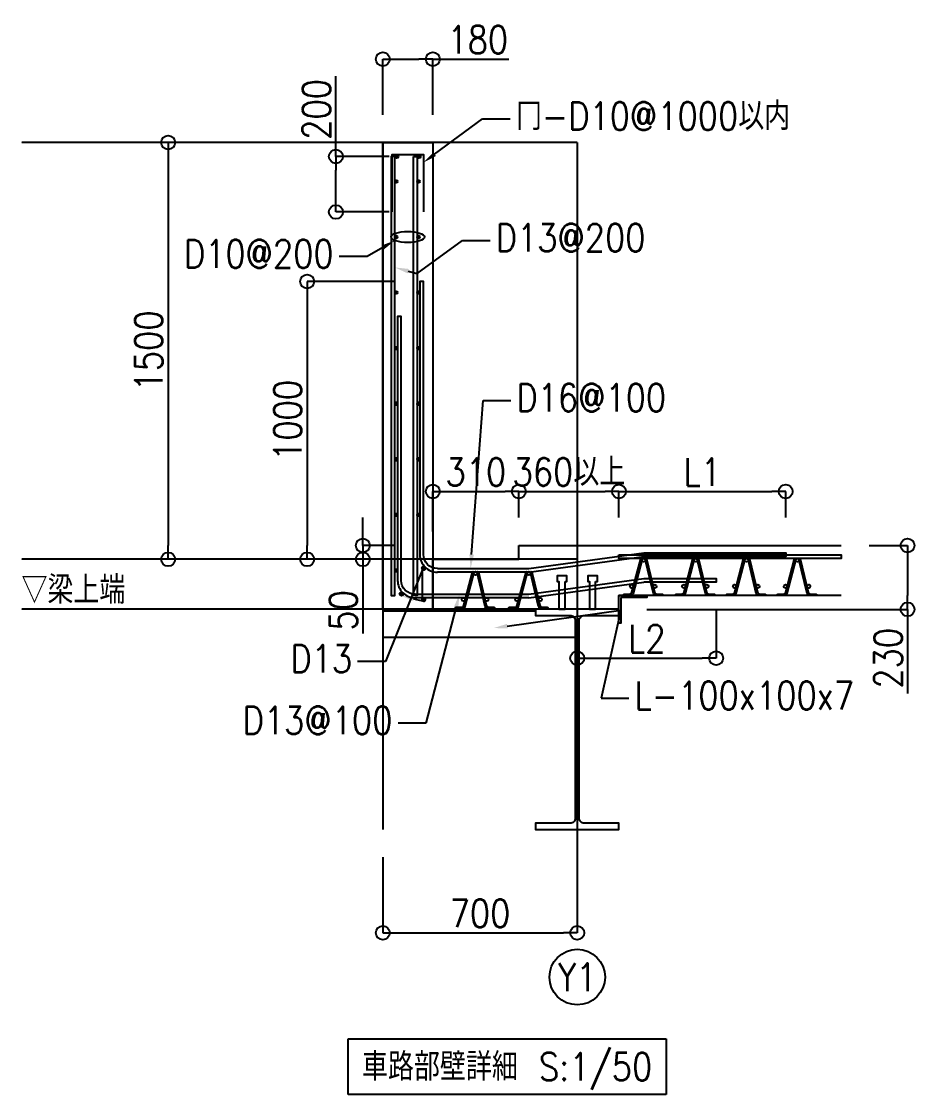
# Model space of a CAD drawing. Extents: x -668440 to 1010955, y -1678500 to 210463.
# Drawn here: x -91835 to -59699, y -1563469 to -1524851 of the extents above; entities that cross this region are included whole.
import ezdxf
from ezdxf import colors
from ezdxf.entities.mleader import LeaderData, LeaderLine
from ezdxf.enums import TextEntityAlignment as Align
from ezdxf.math import Vec2, Vec3

# ---------------------------------------------------------------- set-up
doc = ezdxf.new("R2010")
doc.units = 0
doc.header["$MEASUREMENT"] = 0
doc.linetypes.add('CENTER', pattern=[2, 1.25, -0.25, 0.25, -0.25])
doc.layers.get('0').update_dxf_attribs({"color": 3, "linetype": 'CONTINUOUS'})
doc.layers.get('Defpoints').update_dxf_attribs({"color": 251, "linetype": 'CONTINUOUS'})
for name, color, linetype in [('RC壁', 7, 'CONTINUOUS'), ('RC床', 7, 'CONTINUOUS'), ('RC鉄筋', 4, 'CONTINUOUS'), ('RC鉄筋文字', 4, 'CONTINUOUS'), ('S二次部材', 6, 'CONTINUOUS'), ('S二次部材文字', 6, 'CONTINUOUS'), ('S大梁', 4, 'CONTINUOUS'), ('寸法', 3, 'CONTINUOUS'), ('注記', 3, 'CONTINUOUS'), ('罫線', 7, 'CONTINUOUS'), ('通り芯', 3, 'CENTER')]:
    doc.layers.add(name, color=color, linetype=linetype)
doc.styles.add('DRACAD', font='txt', dxfattribs={"width": 0.85, "bigfont": 'extfont2'})
doc.dimstyles.new('MYDIM', dxfattribs={"dimtxt": 120, "dimasz": 20, "dimexe": 1.25, "dimexo": 50, "dimgap": 50, "dimtad": 1, "dimdec": 4, "dimdsep": 46, "dimtxsty": 'DRACAD', "dimblk": 'ORIGIN', "dimcen": 2.5, "dimadec": 0, "dimazin": 0, "dimtfac": 1, "dimtdec": 4, "dimtmove": 0, "dimatfit": 3, "dimfxl": 1, "dimtolj": 1, "dimtzin": 0, "dimarcsym": 0})

# ---------------------------------------------------------------- blocks, each defined once
blk = doc.blocks.new('_ORIGIN')
at = {"color": 0, "linetype": 'ByBlock', "lineweight": -2}
blk.add_line((0, 0), (-1, 0), dxfattribs=at)
blk.add_circle((0, 0), 0.5, dxfattribs=at)
blk = doc.blocks.new('*D10432')
at = {"layer": 'Defpoints', "color": 0}
for p in [(526635.7, -929798.1), (527335.7, -929798.1), (527335.7, -930170.4)]:
    blk.add_point(p, dxfattribs=at)
at = {"layer": '寸法', "color": 0, "lineweight": -2}
for p, q in [((526635.7, -929898.1), (526635.7, -930170.4)), ((527335.7, -929898.1), (527335.7, -930170.4)), ((526685.7, -930170.4), (527285.7, -930170.4))]:
    blk.add_line(p, q, dxfattribs=at)
at = {"layer": '寸法', "color": 0, "linetype": 'ByBlock', "lineweight": -2, "xscale": 50, "yscale": 50, "zscale": 50, "rotation": 180}
blk.add_blockref('_ORIGIN', (526635.7, -930170.4), dxfattribs=at)
at = {"layer": '寸法', "color": 0, "linetype": 'ByBlock', "lineweight": -2, "xscale": 50, "yscale": 50, "zscale": 50}
blk.add_blockref('_ORIGIN', (527335.7, -930170.4), dxfattribs=at)
at = {"layer": '寸法', "color": 0, "insert": (526985.7, -930100.4), "char_height": 100, "attachment_point": 5, "style": 'DRACAD'}
blk.add_mtext('\\A1;700', dxfattribs=at)
blk = doc.blocks.new('*D10433')
at = {"layer": 'Defpoints', "color": 0}
for p in [(526775.7, -928776.1), (526563.8, -928826.1), (526775.7, -928826.1)]:
    blk.add_point(p, dxfattribs=at)
at = {"layer": '寸法', "color": 0, "lineweight": -2}
for p, q in [((526563.8, -928726.1), (526563.8, -928676.1)), ((526675.7, -928776.1), (526563.8, -928776.1)), ((526563.8, -928776.1), (526563.8, -928826.1)), ((526675.7, -928826.1), (526563.8, -928826.1)), ((526563.8, -928876.1), (526563.8, -929093.6))]:
    blk.add_line(p, q, dxfattribs=at)
at = {"layer": '寸法', "color": 0, "linetype": 'ByBlock', "lineweight": -2, "xscale": 50, "yscale": 50, "zscale": 50}
for p, rotation in [((526563.8, -928776.1), 270), ((526563.8, -928826.1), 90)]:
    blk.add_blockref('_ORIGIN', p, dxfattribs=dict(at, rotation=rotation))
at = {"layer": '寸法', "color": 0, "insert": (526493.8, -929009.8), "char_height": 100, "attachment_point": 5, "rotation": 90, "style": 'DRACAD'}
blk.add_mtext('\\A1;50', dxfattribs=at)
blk = doc.blocks.new('*D10434')
at = {"layer": 'Defpoints', "color": 0}
for p in [(527485.7, -928581.7), (527125.7, -928776.1), (527485.7, -928776.1)]:
    blk.add_point(p, dxfattribs=at)
at = {"layer": '寸法', "color": 0, "lineweight": -2}
for p, q in [((527125.7, -928676.1), (527125.7, -928581.7)), ((527175.7, -928581.7), (527435.7, -928581.7)), ((527485.7, -928676.1), (527485.7, -928581.7))]:
    blk.add_line(p, q, dxfattribs=at)
at = {"layer": '寸法', "color": 0, "linetype": 'ByBlock', "lineweight": -2, "xscale": 50, "yscale": 50, "zscale": 50, "rotation": 180}
blk.add_blockref('_ORIGIN', (527125.7, -928581.7), dxfattribs=at)
at = {"layer": '寸法', "color": 0, "linetype": 'ByBlock', "lineweight": -2, "xscale": 50, "yscale": 50, "zscale": 50}
blk.add_blockref('_ORIGIN', (527485.7, -928581.7), dxfattribs=at)
at = {"layer": '寸法', "color": 0, "insert": (527305.7, -928511.7), "char_height": 100, "attachment_point": 5, "style": 'DRACAD'}
blk.add_mtext('\\A1;\\A1;360以上', dxfattribs=at)
blk = doc.blocks.new('*D10435')
at = {"layer": 'Defpoints', "color": 0}
for p in [(527125.7, -928581.7), (527125.7, -928776.1), (526815.7, -928826.1)]:
    blk.add_point(p, dxfattribs=at)
at = {"layer": '寸法', "color": 0, "lineweight": -2}
for p, q in [((526815.7, -928726.1), (526815.7, -928581.7)), ((526865.7, -928581.7), (527075.7, -928581.7)), ((527125.7, -928676.1), (527125.7, -928581.7))]:
    blk.add_line(p, q, dxfattribs=at)
at = {"layer": '寸法', "color": 0, "linetype": 'ByBlock', "lineweight": -2, "xscale": 50, "yscale": 50, "zscale": 50, "rotation": 180}
blk.add_blockref('_ORIGIN', (526815.7, -928581.7), dxfattribs=at)
at = {"layer": '寸法', "color": 0, "linetype": 'ByBlock', "lineweight": -2, "xscale": 50, "yscale": 50, "zscale": 50}
blk.add_blockref('_ORIGIN', (527125.7, -928581.7), dxfattribs=at)
at = {"layer": '寸法', "color": 0, "insert": (526970.7, -928511.7), "char_height": 100, "attachment_point": 5, "style": 'DRACAD'}
blk.add_mtext('\\A1;310', dxfattribs=at)
blk = doc.blocks.new('*D10436')
at = {"layer": 'Defpoints', "color": 0}
for p in [(528285.7, -928776.1), (527485.7, -929006.1), (528524.3, -929006.1)]:
    blk.add_point(p, dxfattribs=at)
at = {"layer": '寸法', "color": 0, "lineweight": -2}
for p, q in [((528385.7, -928776.1), (528524.3, -928776.1)), ((528524.3, -928826.1), (528524.3, -928956.1)), ((527585.7, -929006.1), (528524.3, -929006.1)), ((528524.3, -929006.1), (528524.3, -929308.6))]:
    blk.add_line(p, q, dxfattribs=at)
at = {"layer": '寸法', "color": 0, "linetype": 'ByBlock', "lineweight": -2, "xscale": 50, "yscale": 50, "zscale": 50}
for p, rotation in [((528524.3, -928776.1), 90), ((528524.3, -929006.1), 270)]:
    blk.add_blockref('_ORIGIN', p, dxfattribs=dict(at, rotation=rotation))
at = {"layer": '寸法', "color": 0, "insert": (528454.3, -929182.3), "char_height": 100, "attachment_point": 5, "rotation": 90, "style": 'DRACAD'}
blk.add_mtext('\\A1;230', dxfattribs=at)
blk = doc.blocks.new('*D10437')
at = {"layer": 'Defpoints', "color": 0}
for p in [(526235.7, -927326.1), (525863.4, -928826.1), (526235.7, -928826.1)]:
    blk.add_point(p, dxfattribs=at)
at = {"layer": '寸法', "color": 0, "lineweight": -2}
for p, q in [((526135.7, -927326.1), (525863.4, -927326.1)), ((525863.4, -927376.1), (525863.4, -928776.1)), ((526135.7, -928826.1), (525863.4, -928826.1))]:
    blk.add_line(p, q, dxfattribs=at)
at = {"layer": '寸法', "color": 0, "linetype": 'ByBlock', "lineweight": -2, "xscale": 50, "yscale": 50, "zscale": 50}
for p, rotation in [((525863.4, -927326.1), 90), ((525863.4, -928826.1), 270)]:
    blk.add_blockref('_ORIGIN', p, dxfattribs=dict(at, rotation=rotation))
at = {"layer": '寸法', "color": 0, "insert": (525793.4, -928076.1), "char_height": 100, "attachment_point": 5, "rotation": 90, "style": 'DRACAD'}
blk.add_mtext('\\A1;\\A1;1500', dxfattribs=at)
blk = doc.blocks.new('*D10438')
at = {"layer": 'Defpoints', "color": 0}
for p in [(526467.3, -927376.1), (526679.2, -927376.1), (526679.2, -927576.1)]:
    blk.add_point(p, dxfattribs=at)
at = {"layer": '寸法', "color": 0, "lineweight": -2}
for p, q in [((526467.3, -927376.1), (526467.3, -927087.7)), ((526659.2, -927376.1), (526467.3, -927376.1)), ((526467.3, -927526.1), (526467.3, -927426.1)), ((526659.2, -927576.1), (526467.3, -927576.1))]:
    blk.add_line(p, q, dxfattribs=at)
at = {"layer": '寸法', "color": 0, "linetype": 'ByBlock', "lineweight": -2, "xscale": 50, "yscale": 50, "zscale": 50}
for p, rotation in [((526467.3, -927376.1), 90), ((526467.3, -927576.1), 270)]:
    blk.add_blockref('_ORIGIN', p, dxfattribs=dict(at, rotation=rotation))
at = {"layer": '寸法', "color": 0, "insert": (526397.3, -927206.9), "char_height": 100, "attachment_point": 5, "rotation": 90, "style": 'DRACAD'}
blk.add_mtext('\\A1;200', dxfattribs=at)
blk = doc.blocks.new('*D10439')
at = {"layer": 'Defpoints', "color": 0}
for p in [(526815.7, -927026.1), (526635.7, -927326.1), (526815.7, -927326.1)]:
    blk.add_point(p, dxfattribs=at)
at = {"layer": '寸法', "color": 0, "lineweight": -2}
for p, q in [((526635.7, -927226.1), (526635.7, -927026.1)), ((526685.7, -927026.1), (526765.7, -927026.1)), ((526815.7, -927226.1), (526815.7, -927026.1)), ((526815.7, -927026.1), (527089.9, -927026.1))]:
    blk.add_line(p, q, dxfattribs=at)
at = {"layer": '寸法', "color": 0, "linetype": 'ByBlock', "lineweight": -2, "xscale": 50, "yscale": 50, "zscale": 50, "rotation": 180}
blk.add_blockref('_ORIGIN', (526635.7, -927026.1), dxfattribs=at)
at = {"layer": '寸法', "color": 0, "linetype": 'ByBlock', "lineweight": -2, "xscale": 50, "yscale": 50, "zscale": 50}
blk.add_blockref('_ORIGIN', (526815.7, -927026.1), dxfattribs=at)
at = {"layer": '寸法', "color": 0, "insert": (526977.8, -926956.1), "char_height": 100, "attachment_point": 5, "style": 'DRACAD'}
blk.add_mtext('\\A1;180', dxfattribs=at)
blk = doc.blocks.new('*D10440')
at = {"layer": 'Defpoints', "color": 0}
for p in [(526775.7, -927826.1), (526363.8, -928826.1), (526575.7, -928826.1)]:
    blk.add_point(p, dxfattribs=at)
at = {"layer": '寸法', "color": 0, "lineweight": -2}
for p, q in [((526675.7, -927826.1), (526363.8, -927826.1)), ((526363.8, -927876.1), (526363.8, -928776.1)), ((526475.7, -928826.1), (526363.8, -928826.1))]:
    blk.add_line(p, q, dxfattribs=at)
at = {"layer": '寸法', "color": 0, "linetype": 'ByBlock', "lineweight": -2, "xscale": 50, "yscale": 50, "zscale": 50}
for p, rotation in [((526363.8, -927826.1), 90), ((526363.8, -928826.1), 270)]:
    blk.add_blockref('_ORIGIN', p, dxfattribs=dict(at, rotation=rotation))
at = {"layer": '寸法', "color": 0, "insert": (526293.8, -928326.1), "char_height": 100, "attachment_point": 5, "rotation": 90, "style": 'DRACAD'}
blk.add_mtext('\\A1;1000', dxfattribs=at)
blk = doc.blocks.new('*D10441')
at = {"layer": 'Defpoints', "color": 0}
for p in [(528085.7, -928581.7), (527485.7, -928776.1), (528085.7, -928776.1)]:
    blk.add_point(p, dxfattribs=at)
at = {"layer": '寸法', "color": 0, "lineweight": -2}
for p, q in [((527485.7, -928676.1), (527485.7, -928581.7)), ((527535.7, -928581.7), (528035.7, -928581.7)), ((528085.7, -928676.1), (528085.7, -928581.7))]:
    blk.add_line(p, q, dxfattribs=at)
at = {"layer": '寸法', "color": 0, "linetype": 'ByBlock', "lineweight": -2, "xscale": 50, "yscale": 50, "zscale": 50, "rotation": 180}
blk.add_blockref('_ORIGIN', (527485.7, -928581.7), dxfattribs=at)
at = {"layer": '寸法', "color": 0, "linetype": 'ByBlock', "lineweight": -2, "xscale": 50, "yscale": 50, "zscale": 50}
blk.add_blockref('_ORIGIN', (528085.7, -928581.7), dxfattribs=at)
at = {"layer": '寸法', "color": 0, "insert": (527785.7, -928511.7), "char_height": 100, "attachment_point": 5, "style": 'DRACAD'}
blk.add_mtext('\\A1;\\A1;L1', dxfattribs=at)
blk = doc.blocks.new('*D10442')
at = {"layer": 'Defpoints', "color": 0}
for p in [(527835.7, -928908.7), (527335.7, -929006.1), (527835.7, -929181.7)]:
    blk.add_point(p, dxfattribs=at)
at = {"layer": '寸法', "color": 0, "lineweight": -2}
for p, q in [((527835.7, -929008.7), (527835.7, -929181.7)), ((527335.7, -929106.1), (527335.7, -929181.7)), ((527385.7, -929181.7), (527785.7, -929181.7))]:
    blk.add_line(p, q, dxfattribs=at)
at = {"layer": '寸法', "color": 0, "linetype": 'ByBlock', "lineweight": -2, "xscale": 50, "yscale": 50, "zscale": 50, "rotation": 180}
blk.add_blockref('_ORIGIN', (527335.7, -929181.7), dxfattribs=at)
at = {"layer": '寸法', "color": 0, "linetype": 'ByBlock', "lineweight": -2, "xscale": 50, "yscale": 50, "zscale": 50}
blk.add_blockref('_ORIGIN', (527835.7, -929181.7), dxfattribs=at)
at = {"layer": '寸法', "color": 0, "insert": (527585.7, -929111.7), "char_height": 100, "attachment_point": 5, "style": 'DRACAD'}
blk.add_mtext('\\A1;\\A1;L2', dxfattribs=at)
blk = doc.blocks.new('車路RC壁詳細')
blk.add_circle((527335.69527, -930329.61974), 100)
at = {"layer": 'RC壁'}
blk.add_lwpolyline([(526635.69527, -927326.06701), (526815.69527, -927326.06701), (526815.69527, -929006.06701), (526635.69527, -929006.06701)], close=True, dxfattribs=at)
at = {"layer": 'RC床'}
for p, q in [((527125.69527, -928826.06701), (527125.69527, -928776.06701)), ((527125.69527, -928776.06701), (527335.69527, -928776.06701))]:
    blk.add_line(p, q, dxfattribs=at)
for points in [[(527335.69527, -928776.06701), (528285.69527, -928776.06701)], [(527185.69527, -929006.06701), (526815.69527, -929006.06701), (526815.69527, -928826.06701), (527125.69527, -928826.06701)], [(528285.69527, -928956.06701), (527485.69527, -928956.06701)]]:
    blk.add_lwpolyline(points, dxfattribs=at)
at = {"layer": 'RC鉄筋'}
for p, q in [((526680.39197, -927381.37031), (526690.99857, -927370.76371)), ((526690.99857, -927381.37031), (526680.39197, -927370.76371)), ((526770.99857, -927381.37031), (526760.39197, -927370.76371)), ((526760.39197, -927381.37031), (526770.99857, -927370.76371)), ((526679.95263, -927461.82437), (526688.43791, -927470.30965)), ((526688.43791, -927461.82437), (526679.95263, -927470.30965)), ((526759.95263, -927461.82437), (526768.43791, -927470.30965)), ((526768.43791, -927461.82437), (526759.95263, -927470.30965)), ((526679.95263, -927661.82437), (526688.43791, -927670.30965)), ((526688.43791, -927661.82437), (526679.95263, -927670.30965)), ((526759.95263, -927661.82437), (526768.43791, -927670.30965)), ((526768.43791, -927661.82437), (526759.95263, -927670.30965)), ((526679.95263, -927861.82437), (526688.43791, -927870.30965)), ((526688.43791, -927861.82437), (526679.95263, -927870.30965)), ((526759.95263, -927861.82437), (526768.43791, -927870.30965)), ((526768.43791, -927861.82437), (526759.95263, -927870.30965)), ((526679.95263, -928061.82437), (526688.43791, -928070.30965)), ((526688.43791, -928061.82437), (526679.95263, -928070.30965)), ((526759.95263, -928061.82437), (526768.43791, -928070.30965)), ((526768.43791, -928061.82437), (526759.95263, -928070.30965)), ((526679.95263, -928261.82437), (526688.43791, -928270.30965)), ((526688.43791, -928261.82437), (526679.95263, -928270.30965)), ((526759.95263, -928261.82437), (526768.43791, -928270.30965)), ((526768.43791, -928261.82437), (526759.95263, -928270.30965)), ((526679.95263, -928461.82437), (526688.43791, -928470.30965)), ((526688.43791, -928461.82437), (526679.95263, -928470.30965)), ((526759.95263, -928461.82437), (526768.43791, -928470.30965)), ((526768.43791, -928461.82437), (526759.95263, -928470.30965)), ((526679.95263, -928661.82437), (526688.43791, -928670.30965)), ((526688.43791, -928661.82437), (526679.95263, -928670.30965)), ((526759.95263, -928661.82437), (526768.43791, -928670.30965)), ((526768.43791, -928661.82437), (526759.95263, -928670.30965)), ((527161.71645, -928859.13083), (527575.58497, -928802.91227)), ((527161.71645, -928872.13083), (527575.58497, -928815.91227)), ((526679.95263, -928861.82437), (526688.43791, -928870.30965)), ((526688.43791, -928861.82437), (526679.95263, -928870.30965)), ((526788.35465, -928852.97145), (526777.74804, -928863.57805)), ((526777.74804, -928852.97145), (526788.35465, -928863.57805)), ((526832.19527, -928859.13083), (527161.71645, -928859.13083)), ((527161.71645, -928872.13083), (526832.19527, -928872.13083)), ((527161.71645, -928951.92197), (527575.58497, -928895.70341)), ((527161.71645, -928964.92197), (527575.58497, -928908.70341)), ((526708.35465, -928945.76259), (526697.74804, -928956.36919)), ((526697.74804, -928945.76259), (526708.35465, -928956.36919)), ((526752.19527, -928951.92197), (527161.71645, -928951.92197)), ((527161.71645, -928964.92197), (526752.19527, -928964.92197)), ((526788.35465, -928966.11867), (526777.74804, -928976.72527)), ((526777.74804, -928966.11867), (526788.35465, -928976.72527))]:
    blk.add_line(p, q, dxfattribs=at)
for points in [[(526679.19527, -927376.06701), (526666.19527, -927376.06701), (526666.19527, -928956.06701), (526679.19527, -928956.06701)], [(526746.19527, -927376.06701), (526759.19527, -927376.06701), (526759.19527, -928956.06701), (526746.19527, -928956.06701)], [(527485.69527, -928810.00329), (528285.69527, -928810.00329), (528285.69527, -928823.00329), (527485.69527, -928823.00329)]]:
    blk.add_lwpolyline(points, close=True, dxfattribs=at)
for points in [[(526669.19527, -927576.06701), (526669.19527, -927369.56701), (526782.19527, -927369.56701), (526782.19527, -927576.06701)], [(527575.58497, -928802.91227), (528085.69527, -928802.91227), (528085.69527, -928815.91227), (527575.58497, -928815.91227)], [(527575.58497, -928895.70341), (527835.69527, -928895.70341), (527835.69527, -928908.70341), (527575.58497, -928908.70341)]]:
    blk.add_lwpolyline(points, dxfattribs=at)
for points in [[(526832.19527, -928859.13083, -0.4142135624), (526782.19527, -928809.13083), (526782.19527, -927826.06701), (526769.19527, -927826.06701), (526769.19527, -928809.13083, 0.4142135624), (526832.19527, -928872.13083, -0.4142135624)], [(526752.19527, -928951.92197, -0.4142135624), (526702.19527, -928901.92197), (526702.19527, -927951.92197), (526689.19527, -927951.92197), (526689.19527, -928901.92197, 0.4142135624), (526752.19527, -928964.92197, -0.4142135624)], [(527526.89056, -928956.06701), (527504.89584, -928956.06701, -0.4142135624), (527502.46767, -928953.63884), (527502.46767, -928953.63884, -0.4142135624), (527504.89584, -928951.21067), (527522.79977, -928951.21067), (527523.11194, -928951.21067, 0.3404475131), (527532.50257, -928943.97839), (527563.97883, -928824.81136, -0.3404475131), (527566.32649, -928823.00329, -0.4920390246), (527568.67414, -928826.05156), (527536.24273, -928948.83473, -0.3404475131), (527526.8521, -928956.06701), (527525.7781, -928956.06701)], [(527622.90491, -928956.06701), (527618.89957, -928956.06701, -0.3468169684), (527609.45487, -928948.62012), (527580.03774, -928825.99791, -0.4849827756), (527582.39891, -928823.00329, -0.3468169684), (527584.76009, -928824.86502), (527613.28397, -928943.76378, 0.3468169684), (527622.72867, -928951.21067), (527622.96943, -928951.21067), (527640.87337, -928951.21067, -0.4142135624), (527643.30154, -928953.63884), (527643.30154, -928953.63884, -0.4142135624), (527640.87337, -928956.06701), (527618.87865, -928956.06701)], [(527714.35589, -928956.06701), (527692.36117, -928956.06701, -0.4142135624), (527689.933, -928953.63884), (527689.933, -928953.63884, -0.4142135624), (527692.36117, -928951.21067), (527710.26511, -928951.21067), (527710.57728, -928951.21067, 0.3404475131), (527719.9679, -928943.97839), (527751.44416, -928824.81136, -0.3404475131), (527753.79182, -928823.00329, -0.4920390246), (527756.13947, -928826.05156), (527723.70806, -928948.83473, -0.3404475131), (527714.31744, -928956.06701), (527713.24344, -928956.06701)], [(527810.37024, -928956.06701), (527806.3649, -928956.06701, -0.3468169684), (527796.9202, -928948.62012), (527767.50307, -928825.99791, -0.4849827756), (527769.86424, -928823.00329, -0.3468169684), (527772.22542, -928824.86502), (527800.7493, -928943.76378, 0.3468169684), (527810.194, -928951.21067), (527810.43477, -928951.21067), (527828.3387, -928951.21067, -0.4142135624), (527830.76687, -928953.63884), (527830.76687, -928953.63884, -0.4142135624), (527828.3387, -928956.06701), (527806.34398, -928956.06701)], [(527897.35776, -928956.06701), (527875.36305, -928956.06701, -0.4142135624), (527872.93488, -928953.63884), (527872.93488, -928953.63884, -0.4142135624), (527875.36305, -928951.21067), (527893.26698, -928951.21067), (527893.57915, -928951.21067, 0.3404475131), (527902.96977, -928943.97839), (527934.44604, -928824.81136, -0.3404475131), (527936.79369, -928823.00329, -0.4920390246), (527939.14135, -928826.05156), (527906.70993, -928948.83473, -0.3404475131), (527897.31931, -928956.06701), (527896.24531, -928956.06701)], [(527993.37211, -928956.06701), (527989.36678, -928956.06701, -0.3468169684), (527979.92208, -928948.62012), (527950.50494, -928825.99791, -0.4849827756), (527952.86612, -928823.00329, -0.3468169684), (527955.22729, -928824.86502), (527983.75117, -928943.76378, 0.3468169684), (527993.19587, -928951.21067), (527993.43664, -928951.21067), (528011.34057, -928951.21067, -0.4142135624), (528013.76874, -928953.63884), (528013.76874, -928953.63884, -0.4142135624), (528011.34057, -928956.06701), (527989.34585, -928956.06701)], [(528080.35964, -928956.06701), (528058.36492, -928956.06701, -0.4142135624), (528055.93675, -928953.63884), (528055.93675, -928953.63884, -0.4142135624), (528058.36492, -928951.21067), (528076.26885, -928951.21067), (528076.58102, -928951.21067, 0.3404475131), (528085.97164, -928943.97839), (528117.44791, -928824.81136, -0.3404475131), (528119.79556, -928823.00329, -0.4920390246), (528122.14322, -928826.05156), (528089.7118, -928948.83473, -0.3404475131), (528080.32118, -928956.06701), (528079.24718, -928956.06701)], [(528176.37398, -928956.06701), (528172.36865, -928956.06701, -0.3468169684), (528162.92395, -928948.62012), (528133.50681, -928825.99791, -0.4849827756), (528135.86799, -928823.00329, -0.3468169684), (528138.22916, -928824.86502), (528166.75304, -928943.76378, 0.3468169684), (528176.19774, -928951.21067), (528176.43851, -928951.21067), (528194.34244, -928951.21067, -0.4142135624), (528196.77061, -928953.63884), (528196.77061, -928953.63884, -0.4142135624), (528194.34244, -928956.06701), (528172.34773, -928956.06701)], [(526921.92311, -929003.38648), (526899.9284, -929003.38648, -0.4142135624), (526897.50023, -929000.95831), (526897.50023, -929000.95831, -0.4142135624), (526899.9284, -928998.53014), (526917.83233, -928998.53014), (526918.1445, -928998.53014, 0.3404475131), (526927.53512, -928991.29786), (526959.01139, -928872.13083, -0.3404475131), (526961.35904, -928870.32276, -0.4920390246), (526963.7067, -928873.37103), (526931.27528, -928996.1542, -0.3404475131), (526921.88466, -929003.38648), (526920.81066, -929003.38648)], [(527017.93746, -929003.38648), (527013.93213, -929003.38648, -0.3468169684), (527004.48743, -928995.93959), (526975.07029, -928873.31737, -0.4849827756), (526977.43147, -928870.32276, -0.3468169684), (526979.79264, -928872.18448), (527008.31652, -928991.08325, 0.3468169684), (527017.76122, -928998.53014), (527018.00199, -928998.53014), (527035.90592, -928998.53014, -0.4142135624), (527038.33409, -929000.95831), (527038.33409, -929000.95831, -0.4142135624), (527035.90592, -929003.38648), (527013.91121, -929003.38648)], [(527114.14593, -929003.38648), (527092.15121, -929003.38648, -0.4142135624), (527089.72304, -929000.95831), (527089.72304, -929000.95831, -0.4142135624), (527092.15121, -928998.53014), (527110.05515, -928998.53014), (527110.36732, -928998.53014, 0.3404475131), (527119.75794, -928991.29786), (527151.2342, -928872.13083, -0.3404475131), (527153.58186, -928870.32276, -0.4920390246), (527155.92952, -928873.37103), (527123.4981, -928996.1542, -0.3404475131), (527114.10748, -929003.38648), (527113.03348, -929003.38648)], [(527210.16028, -929003.38648), (527206.15495, -929003.38648, -0.3468169684), (527196.71025, -928995.93959), (527167.29311, -928873.31737, -0.4849827756), (527169.65429, -928870.32276, -0.3468169684), (527172.01546, -928872.18448), (527200.53934, -928991.08325, 0.3468169684), (527209.98404, -928998.53014), (527210.22481, -928998.53014), (527228.12874, -928998.53014, -0.4142135624), (527230.55691, -929000.95831), (527230.55691, -929000.95831, -0.4142135624), (527228.12874, -929003.38648), (527206.13402, -929003.38648)]]:
    blk.add_lwpolyline(points, format="xyb", dxfattribs=at)
for centre, radius in [((526685.69527, -927376.06701), 6.5), ((526765.69527, -927376.06701), 6.5), ((526684.19527, -927466.06701), 5), ((526764.19527, -927466.06701), 5), ((526684.19527, -927666.06701), 5), ((526764.19527, -927666.06701), 5), ((526684.19527, -927866.06701), 5), ((526764.19527, -927866.06701), 5), ((526684.19527, -928066.06701), 5), ((526764.19527, -928066.06701), 5), ((526684.19527, -928266.06701), 5), ((526764.19527, -928266.06701), 5), ((526684.19527, -928466.06701), 5), ((526764.19527, -928466.06701), 5), ((526684.19527, -928666.06701), 5), ((526764.19527, -928666.06701), 5), ((527574.34151, -928829.31653), 6.31324), ((527761.80684, -928829.31653), 6.31324), ((527944.80871, -928829.31653), 6.31324), ((528127.81058, -928829.31653), 6.31324), ((526684.19527, -928866.06701), 5), ((526783.05135, -928858.27475), 6.5), ((526969.37406, -928876.636), 6.31324), ((527161.59688, -928876.636), 6.31324), ((526703.05135, -928951.06589), 6.5), ((527531.37408, -928923.52953), 6.31324), ((527614.92044, -928923.52953), 6.31324), ((527718.83941, -928923.52953), 6.31324), ((527802.38578, -928923.52953), 6.31324), ((527901.84129, -928923.52953), 6.31324), ((527985.38765, -928923.52953), 6.31324), ((528084.84316, -928923.52953), 6.31324), ((528168.38952, -928923.52953), 6.31324), ((526783.05135, -928971.42197), 6.5), ((526926.40664, -928970.849), 6.31324), ((527009.953, -928970.849), 6.31324), ((527118.62945, -928970.849), 6.31324), ((527202.17582, -928970.849), 6.31324)]:
    blk.add_circle(centre, radius, dxfattribs=at)
at = {"layer": 'RC鉄筋文字'}
blk.add_ellipse((526725.69527, -927666.06701), major_axis=(-60, 0), ratio=0.3333333333, dxfattribs=at)
at = {"layer": 'S二次部材'}
blk.add_line((527185.69527, -929013.06701), (526635.69527, -929013.06701), dxfattribs=at)
for points in [[(527291.69527, -928906.06701), (527298.19527, -928906.06701), (527298.19527, -928886.06701), (527263.19527, -928886.06701), (527263.19527, -928906.06701), (527269.69527, -928906.06701), (527269.69527, -929006.06701), (527291.69527, -929006.06701)], [(527401.69527, -928906.06701), (527408.19527, -928906.06701), (527408.19527, -928886.06701), (527373.19527, -928886.06701), (527373.19527, -928906.06701), (527379.69527, -928906.06701), (527379.69527, -929006.06701), (527401.69527, -929006.06701)], [(527492.69527, -928963.06701), (527492.69527, -929056.06701), (527485.69527, -929056.06701), (527485.69527, -928956.06701), (527485.69527, -928956.06701), (527485.69527, -928956.06701), (527585.69527, -928956.06701), (527585.69527, -928963.06701)]]:
    blk.add_lwpolyline(points, close=True, dxfattribs=at)
blk.add_lwpolyline([(527185.69527, -929006.06701), (526635.69527, -929006.06701), (526635.69527, -929106.06701), (527328.69527, -929106.06701)], dxfattribs=at)
at = {"layer": 'S大梁'}
blk.add_lwpolyline([(527360.69527, -929776.06701, -0.4142135624), (527342.69527, -929758.06701), (527342.69527, -929046.06701, -0.4142135624), (527360.69527, -929028.06701), (527485.69527, -929028.06701), (527485.69527, -929006.06701), (527185.69527, -929006.06701), (527185.69527, -929028.06701), (527310.69527, -929028.06701, -0.4142135624), (527328.69527, -929046.06701), (527328.69527, -929758.06701, -0.4142135624), (527310.69527, -929776.06701), (527185.69527, -929776.06701), (527185.69527, -929798.06701), (527485.69527, -929798.06701), (527485.69527, -929776.06701)], format="xyb", close=True, dxfattribs=at)
at = {"layer": '罫線'}
blk.add_line((527485.69527, -929017.06701), (527485.69527, -928956.06701), dxfattribs=at)
at = {"layer": '通り芯'}
for p, q in [((527335.69527, -927326.06701), (525335.69527, -927326.06701)), ((526635.69527, -927326.06701), (526635.69527, -929798.06701)), ((527335.69527, -927326.06701), (527335.69527, -930016.06701)), ((527335.69527, -928826.06701), (525335.69527, -928826.06701)), ((527335.69527, -929006.06701), (525335.69527, -929006.06701))]:
    blk.add_line(p, q, dxfattribs=at)
at = {"insert": (527083.23373, -930602.22735), "char_height": 100, "attachment_point": 2, "style": 'DRACAD', "bg_fill": 16, "box_fill_scale": 1.5, "bg_fill_color": 257, "bg_fill_transparency": 0}
blk.add_mtext('車路部壁詳細 S:1/50', dxfattribs=at)
at = {"layer": '注記', "style": 'DRACAD', "width": 0.85}
blk.add_text('▽梁上端', height=100, dxfattribs=at).set_placement((525335.69527, -928986.06701))
blk.add_text('Y1', height=100, dxfattribs=at).set_placement((527335.69527, -930329.61974), align=Align.MIDDLE)
at = {"layer": '寸法'}
for base, p1, p2, angle, override, picture, middle in [((526815.69527, -927026.06701), (526635.69527, -927326.06701), (526815.69527, -927326.06701), 180, {"dimtxt": 100, "dimasz": 50, "dimexe": 0, "dimexo": 100, "dimgap": 20, "dimtad": 1, "dimjust": 0, "dimtmove": 0}, '*D10439', (526977.7786, -926956.06701)), ((526467.28318, -927376.06701), (526679.19527, -927576.06701), (526679.19527, -927376.06701), 270, {"dimtxt": 100, "dimasz": 50, "dimexe": 0, "dimexo": 20, "dimgap": 20, "dimtad": 1, "dimjust": 0, "dimtmove": 0}, '*D10438', (526397.28318, -927206.90035)), ((526363.78318, -928826.06701), (526775.69527, -927826.06701), (526575.69527, -928826.06701), 90, {"dimtxt": 100, "dimasz": 50, "dimexe": 0, "dimexo": 100, "dimgap": 20, "dimtad": 1, "dimjust": 0, "dimtmove": 0}, '*D10440', (526293.78318, -928326.06701)), ((527125.69527, -928581.74289), (526815.69527, -928826.06701), (527125.69527, -928776.06701), 180, {"dimtxt": 100, "dimasz": 50, "dimexe": 0, "dimexo": 100, "dimgap": 20, "dimtad": 1, "dimjust": 0, "dimtmove": 0}, '*D10435', (526970.69527, -928511.74289)), ((526563.78318, -928826.06701), (526775.69527, -928776.06701), (526775.69527, -928826.06701), 90, {"dimtxt": 100, "dimasz": 50, "dimexe": 0, "dimexo": 100, "dimgap": 20, "dimtad": 1, "dimjust": 0, "dimtmove": 0}, '*D10433', (526493.78318, -929009.81701)), ((528524.31669, -929006.06701), (528285.69527, -928776.06701), (527485.69527, -929006.06701), 90, {"dimtxt": 100, "dimasz": 50, "dimexe": 0, "dimexo": 100, "dimgap": 20, "dimtad": 1, "dimjust": 0, "dimtmove": 0}, '*D10436', (528454.31669, -929182.31701)), ((527335.69527, -930170.39084), (526635.69527, -929798.06701), (527335.69527, -929798.06701), 180, {"dimtxt": 100, "dimasz": 50, "dimexe": 0, "dimexo": 100, "dimgap": 20, "dimtad": 1, "dimjust": 0, "dimtmove": 0}, '*D10432', (526985.69527, -930100.39084))]:
    dim = blk.add_linear_dim(base=base, p1=p1, p2=p2, angle=angle, dimstyle='MYDIM', override=override, dxfattribs=at)
    dim.commit()
    dim.dimension.update_dxf_attribs({"geometry": picture, "text_midpoint": middle})
for base, p1, p2, angle, text, override, picture, middle in [((525863.37144, -928826.06701), (526235.69527, -927326.06701), (526235.69527, -928826.06701), 90, '\\A1;<>', {"dimtxt": 100, "dimasz": 50, "dimexe": 0, "dimexo": 100, "dimgap": 20, "dimtad": 1, "dimjust": 0, "dimtxsty": 'DRACAD', "dimtmove": 0}, '*D10437', (525793.37144, -928076.06701)), ((528085.69527, -928581.74289), (527485.69527, -928776.06701), (528085.69527, -928776.06701), 180, '\\A1;L1', {"dimtxt": 100, "dimasz": 50, "dimexe": 0, "dimexo": 100, "dimgap": 20, "dimtad": 1, "dimjust": 0, "dimtxsty": 'DRACAD', "dimtmove": 0, "dimtfill": 0, "dimtfillclr": 0}, '*D10441', (527785.69527, -928511.74289)), ((527835.69527, -929181.74289), (527335.69527, -929006.06701), (527835.69527, -928908.70341), 180, '\\A1;L2', {"dimtxt": 100, "dimasz": 50, "dimexe": 0, "dimexo": 100, "dimgap": 20, "dimtad": 1, "dimjust": 0, "dimtxsty": 'DRACAD', "dimtmove": 0, "dimtfill": 0, "dimtfillclr": 0}, '*D10442', (527585.69527, -929111.74289))]:
    dim = blk.add_linear_dim(base=base, p1=p1, p2=p2, angle=angle, text=text, dimstyle='MYDIM', override=override, dxfattribs=at)
    dim.commit()
    dim.dimension.update_dxf_attribs({"geometry": picture, "text_midpoint": middle})
dim = blk.add_linear_dim(base=(527485.69527, -928581.74289), p1=(527125.69527, -928776.06701), p2=(527485.69527, -928776.06701), angle=180, text='\\A1;<>以上', dimstyle='MYDIM', override={"dimtxt": 100, "dimasz": 50, "dimexe": 0, "dimexo": 100, "dimgap": 20, "dimtad": 1, "dimjust": 0, "dimtxsty": 'DRACAD', "dimtmove": 0, "dimtfill": 0, "dimtfillclr": 0}, dxfattribs=at)
dim.commit()
dim.dimension.update_dxf_attribs({"geometry": '*D10434', "text_midpoint": (527305.69527, -928581.74289), "dimtype": 128})
at = {"layer": 'RC鉄筋文字'}
ml = blk.add_multileader_mtext('Standard', dxfattribs=at)
ml.set_content('{\\C256;冂}-D10@1000以内', style='DRACAD')
ml.set_leader_properties()
ml.build(insert=Vec2(0, 0))
ml.multileader.update_dxf_attribs({"dogleg_length": 100, "arrow_head_size": 50})
ctx = ml.context
ctx.base_point, ctx.char_height, ctx.arrow_head_size, ctx.landing_gap_size, ctx.plane_origin = Vec3(527094.7623, -927241.03358), 100, 50, 20, Vec3(526782.19527, -927397.8602)
notes = []
notes.append((ctx, [(0, (1, 1, 0), (526994.7623, -927241.03358), (1, 0), 100, [(0, [(526782.19527, -927397.8602)], 0, [])])]))
ctx.mtext.insert, ctx.mtext.flow_direction = Vec3(527114.7623, -927181.03358), 5
ml = blk.add_multileader_mtext('Standard', dxfattribs=at)
ml.set_content('D13@200', style='DRACAD')
ml.set_leader_properties()
ml.build(insert=Vec2(0, 0))
ml.multileader.update_dxf_attribs({"dogleg_length": 100, "arrow_head_size": 50})
ctx = ml.context
ctx.base_point, ctx.char_height, ctx.arrow_head_size, ctx.landing_gap_size, ctx.plane_origin = Vec3(527022.16581, -927678.77258), 100, 50, 20, Vec3(525969.84411, -928318.10839)
notes.append((ctx, [(1, (1, 1, 0), (526922.16581, -927678.77258), (1, 0), 100, [(0, [(526679.19527, -927775.67698), (526759.19527, -927797.77796)], 0, [])])]))
ctx.mtext.insert, ctx.mtext.flow_direction = Vec3(527042.16581, -927618.77258), 5
ml = blk.add_multileader_mtext('Standard', dxfattribs=at)
ml.set_content('D10@200', style='DRACAD')
ml.set_leader_properties()
ml.build(insert=Vec2(0, 0))
ml.multileader.update_dxf_attribs({"dogleg_length": 100, "arrow_head_size": 50})
ctx = ml.context
ctx.base_point, ctx.char_height, ctx.arrow_head_size, ctx.landing_gap_size, ctx.plane_origin = Vec3(525943.30979, -927736.68533), 100, 50, 20, Vec3(525008.40093, -927902.31772)
ctx.text_align_type = 2
notes.append((ctx, [(0, (1, 1, 0), (526579.14312, -927736.68533), (-1, 0), 100, [(0, [(526679.19527, -927678.70624)], 0, [])])]))
ctx.mtext.insert, ctx.mtext.alignment, ctx.mtext.flow_direction = Vec3(526459.14312, -927676.68533), 3, 5
ml = blk.add_multileader_mtext('Standard', dxfattribs=at)
ml.set_content('D16@100', style='DRACAD')
ml.set_leader_properties()
ml.build(insert=Vec2(0, 0))
ml.multileader.update_dxf_attribs({"dogleg_length": 100, "arrow_head_size": 50})
ctx = ml.context
ctx.base_point, ctx.char_height, ctx.arrow_head_size, ctx.landing_gap_size, ctx.plane_origin = Vec3(527096.48569, -928254.09204), 100, 50, 20, Vec3(526890.77815, -929227.30953)
notes.append((ctx, [(0, (1, 1, 0), (526996.48569, -928254.09204), (1, 0), 100, [(0, [(526951.95586, -928859.13083)], 0, [])])]))
ctx.mtext.insert, ctx.mtext.flow_direction = Vec3(527116.48569, -928194.09204), 5
ml = blk.add_multileader_mtext('Standard', dxfattribs=at)
ml.set_content('D13', style='DRACAD')
ml.set_leader_properties()
ml.build(insert=Vec2(0, 0))
ml.multileader.update_dxf_attribs({"dogleg_length": 100, "arrow_head_size": 50})
ctx = ml.context
ctx.base_point, ctx.char_height, ctx.arrow_head_size, ctx.landing_gap_size, ctx.plane_origin = Vec3(526307.0602, -929193.79391), 100, 50, 20, Vec3(525174.52699, -929441.83154)
ctx.text_align_type = 2
notes.append((ctx, [(0, (1, 1, 0), (526645.39353, -929193.79391), (-1, 0), 100, [(0, [(526698.45515, -928955.66209), (526778.45515, -928976.01817), (526778.45515, -928862.87094)], 0, [])])]))
ctx.mtext.insert, ctx.mtext.alignment, ctx.mtext.flow_direction = Vec3(526525.39353, -929133.79391), 3, 5
ml = blk.add_multileader_mtext('Standard', dxfattribs=at)
ml.set_content('D13@100', style='DRACAD')
ml.set_leader_properties()
ml.build(insert=Vec2(0, 0))
ml.multileader.update_dxf_attribs({"dogleg_length": 100, "arrow_head_size": 50})
ctx = ml.context
ctx.base_point, ctx.char_height, ctx.arrow_head_size, ctx.landing_gap_size, ctx.plane_origin = Vec3(526168.96178, -929415.65636), 100, 50, 20, Vec3(526850.77815, -929320.10068)
ctx.text_align_type = 2
notes.append((ctx, [(0, (1, 1, 0), (526790.62844, -929415.65636), (-1, 0), 100, [(0, [(526911.95586, -928951.92197)], 0, [])])]))
ctx.mtext.insert, ctx.mtext.alignment, ctx.mtext.flow_direction = Vec3(526670.62844, -929355.65636), 3, 5
at = {"layer": 'S二次部材文字'}
ml = blk.add_multileader_mtext('Standard', dxfattribs=at)
ml.set_content('{\\C256;L-100x100x7}', style='DRACAD')
ml.set_leader_properties()
ml.build(insert=Vec2(0, 0))
ml.multileader.update_dxf_attribs({"dogleg_length": 100, "arrow_head_size": 50})
ctx = ml.context
ctx.base_point, ctx.char_height, ctx.arrow_head_size, ctx.landing_gap_size, ctx.plane_origin = Vec3(527521.68129, -929326.03914), 100, 50, 20, Vec3(526733.42339, -929584.11197)
notes.append((ctx, [(1, (1, 1, 0), (527421.68129, -929326.03914), (1, 0), 100, [(0, [(527034.38704, -929073.50008), (527492.69527, -929009.56701)], 0, [])])]))
ctx.mtext.insert, ctx.mtext.flow_direction = Vec3(527541.68129, -929266.03914), 5
for ctx, leaders in notes:
    for number, flags, end, landing, length, lines in leaders:
        leader = LeaderData()
        leader.index, (leader.has_last_leader_line, leader.has_dogleg_vector, leader.attachment_direction) = number, flags
        leader.last_leader_point, leader.dogleg_vector, leader.dogleg_length = Vec3(end), Vec3(landing), length
        for number, points, colour, breaks in lines:
            line = LeaderLine()
            line.index, line.vertices, line.color, line.breaks = number, Vec3.list(points), colors.encode_raw_color(colour), breaks
            leader.lines.append(line)
        ctx.leaders.append(leader)

msp = doc.modelspace()

# ---------------------------------------------------------------- block references
at = {"xscale": 10, "yscale": 10, "zscale": 10}
msp.add_blockref('車路RC壁詳細', (-5345192.33136, 7744053.65578), dxfattribs=at)

doc.saveas('drawing.dxf')
